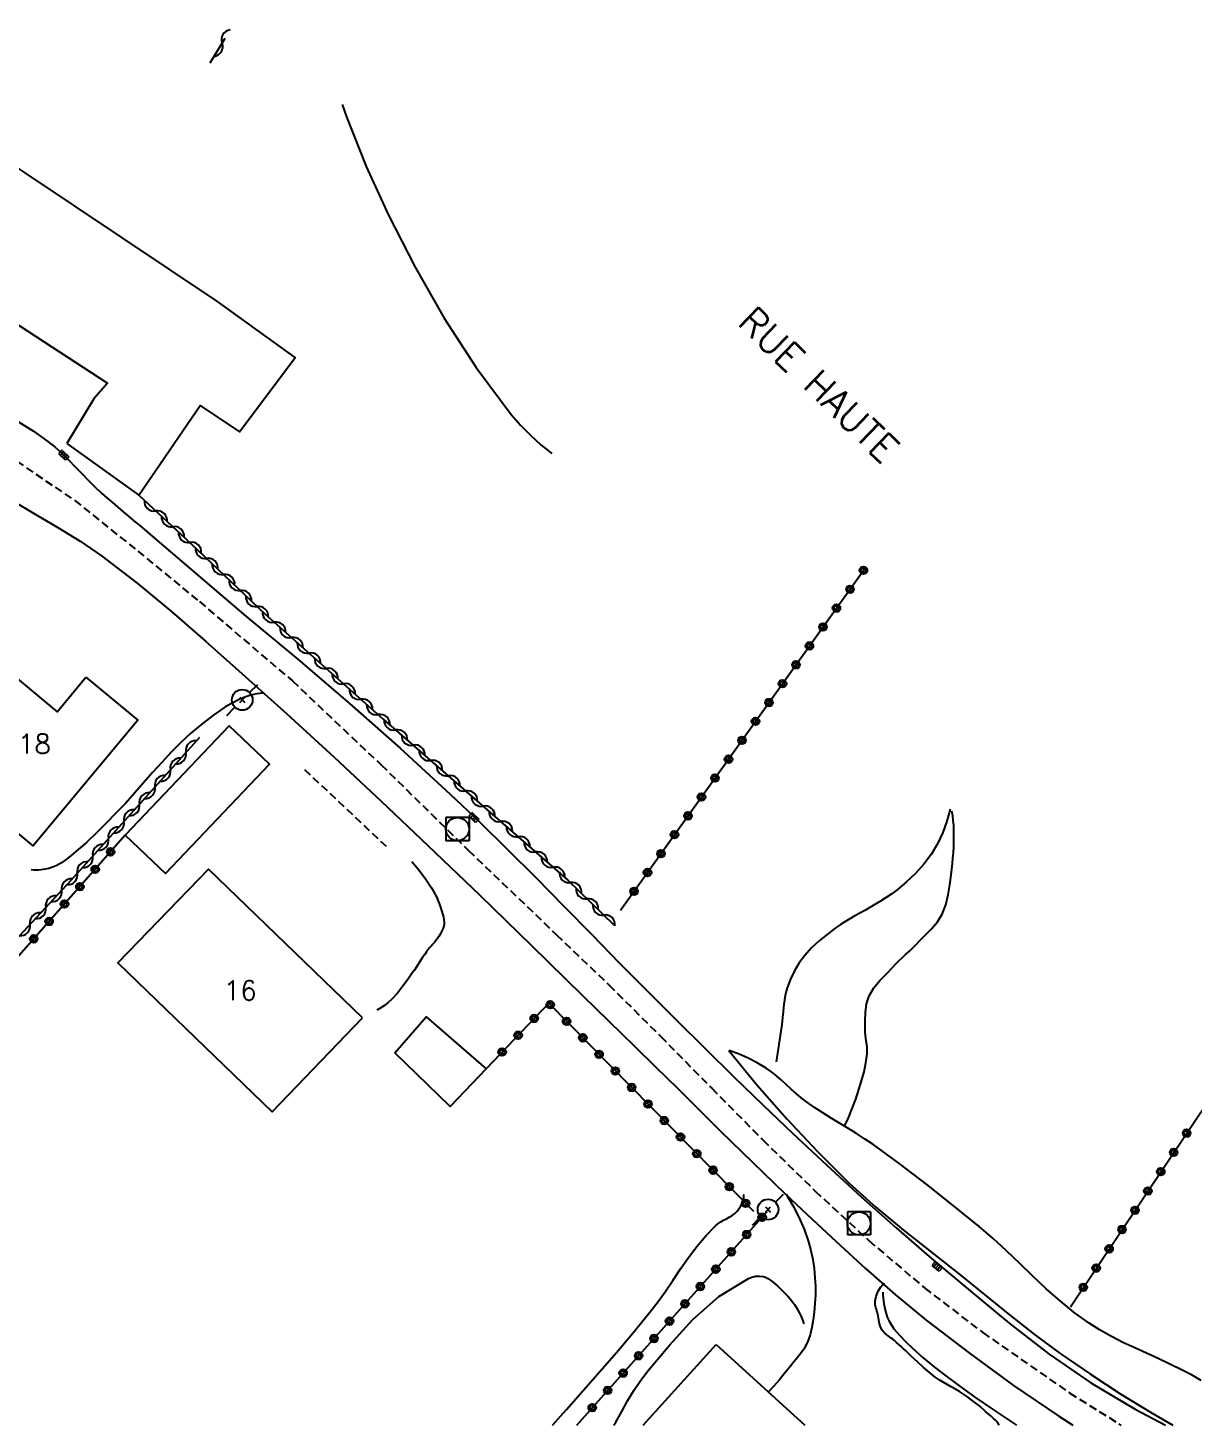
# Model space of a CAD drawing. Header units: millimetres. Extents: x 183000 to 184001, y 152999 to 154000.
# Drawn here: x 183645.3 to 183720.6, y 153000 to 153090.3 of the extents above; entities that cross this region are included whole.
import ezdxf
from ezdxf.enums import TextEntityAlignment as Align

# ---------------------------------------------------------------- set-up
doc = ezdxf.new("R2010")
doc.units = ezdxf.units.MM
doc.linetypes.add('DASHED', pattern=[0.75, 0.5, -0.25])
doc.layers.get('0').update_dxf_attribs({"linetype": 'CONTINUOUS'})
for name, color, linetype in [('W0001', 6, 'DASHED'), ('W0008', 7, 'CONTINUOUS'), ('W0017', 7, 'CONTINUOUS'), ('W0101', 7, 'CONTINUOUS'), ('W0104', 1, 'CONTINUOUS'), ('W0112', 1, 'DASHED'), ('W0211', 2, 'CONTINUOUS'), ('W0214', 2, 'CONTINUOUS'), ('W0300', 7, 'CONTINUOUS'), ('W0310', 3, 'CONTINUOUS'), ('W0323', 7, 'CONTINUOUS'), ('W0401', 7, 'CONTINUOUS'), ('W0420', 7, 'CONTINUOUS'), ('W0473', 7, 'CONTINUOUS'), ('W0989', 7, 'CONTINUOUS'), ('W0991', 7, 'CONTINUOUS')]:
    doc.layers.add(name, color=color, linetype=linetype)
doc.styles.get("Standard").update_dxf_attribs({"font": 'romans.shx', "width": 0.85})

# ---------------------------------------------------------------- blocks, each defined once
blk = doc.blocks.new('T401')
for p, q in [((-0.3, 0.3), (0, 0.3)), ((-0.3, -0.25), (-0.3, 0.3)), ((-0.3, 0.15), (0, 0.15)), ((-0.3, 0), (0, 0)), ((0, 0.3), (0, -0.25)), ((-0.3, -0.15), (0, -0.15)), ((-0.3, -0.25), (-0.3, -0.3)), ((-0.3, -0.3), (0, -0.3)), ((0, -0.3), (0, -0.25))]:
    blk.add_line(p, q)
blk = doc.blocks.new('T420')
for p, q in [((0.75, 0.75), (-0.75, 0.75)), ((-0.75, 0.75), (-0.75, -0.75)), ((0.75, 0.75), (0.75, -0.75)), ((0.75, -0.75), (-0.75, -0.75))]:
    blk.add_line(p, q)
blk.add_ellipse((0, 0), major_axis=(-0.53, 0.53), ratio=1, start_param=3.926991, end_param=10.210176)
blk = doc.blocks.new('T473')
for p, q in [((0.500001, 0.500001), (1.000002, 1.000002)), ((-0.166667, 0.166667), (0.166667, -0.166667)), ((-0.166667, -0.166667), (0.166667, 0.166667)), ((-1.000002, -1.000002), (-0.500001, -0.500001))]:
    blk.add_line(p, q)
blk.add_ellipse((0, 0), major_axis=(0.471405, 0.471405), ratio=1, start_param=5.497787144, end_param=11.780972451)
blk = doc.blocks.new('t310o')
at = {"color": 0, "linetype": 'Continuous'}
for centre, start, end in [((-0.5, 0.375), 216.8699, 323.1304), ((0.5, -0.375), 36.8699, 143.1303)]:
    blk.add_arc(centre, 0.625, start, end, dxfattribs=at)
blk = doc.blocks.new('t323o')
at = {"color": 0, "linetype": 'Continuous'}
for radius in [0.25, 0.15]:
    blk.add_circle((0, 0), radius, dxfattribs=at)

msp = doc.modelspace()

# ---------------------------------------------------------------- linework, layer by layer
at = {"layer": 'W0001'}
msp.add_lwpolyline([(183643.943, 153062.699), (183648.313, 153059.744), (183652.386, 153056.472), (183656.374, 153053.207), (183662.381, 153048.08), (183668.126, 153042.656), (183673.762, 153037.129), (183679.454, 153031.683), (183682.854, 153028.43), (183686.187, 153025.109), (183689.491, 153021.759), (183692.802, 153018.419), (183696.18, 153015.118), (183699.654, 153011.913), (183703.256, 153008.848), (183707.013, 153005.971), (183712.631, 153002.066), (183715.945, 153000)], dxfattribs=at)
at = {"layer": 'W0008'}
for points in [[(183644.684, 153064.817), (183645.648, 153064.219), (183646.572, 153063.56), (183647.042, 153063.178), (183647.491, 153062.773), (183647.925, 153062.352), (183648.347, 153061.92), (183648.764, 153061.485), (183649.183, 153061.052), (183649.61, 153060.627), (183650.05, 153060.214), (183650.395, 153059.906), (183650.745, 153059.603), (183651.097, 153059.303), (183651.451, 153059.005), (183651.806, 153058.709), (183652.162, 153058.413), (183652.516, 153058.116), (183652.869, 153057.817), (183654.497, 153056.429), (183656.125, 153055.039), (183657.751, 153053.649), (183659.377, 153052.258)], [(183644.307, 153059.713), (183645.764, 153058.862), (183647.219, 153058.004), (183648.655, 153057.111), (183650.05, 153056.157), (183652.355, 153054.401), (183654.581, 153052.547), (183656.761, 153050.641), (183658.929, 153048.728), (183662.025, 153045.959), (183665.081, 153043.146), (183668.11, 153040.305), (183671.128, 153037.452), (183674.491, 153034.236), (183677.829, 153030.993), (183681.155, 153027.74), (183684.486, 153024.491), (183685.881, 153023.129), (183687.269, 153021.761), (183688.655, 153020.39), (183690.041, 153019.02), (183691.431, 153017.653), (183692.829, 153016.294), (183694.237, 153014.945), (183695.658, 153013.61), (183697.54, 153011.861), (183699.434, 153010.122), (183701.364, 153008.421), (183703.351, 153006.787), (183706.149, 153004.635), (183709.003, 153002.559), (183711.924, 153000.574), (183712.84, 153000)], [(183659.377, 153052.258), (183662.75, 153049.472), (183666.075, 153046.628), (183669.351, 153043.728), (183672.577, 153040.772), (183674.449, 153038.998), (183676.294, 153037.197), (183678.118, 153035.375), (183679.928, 153033.539), (183681.731, 153031.696), (183683.535, 153029.855), (183685.347, 153028.022), (183687.174, 153026.203), (183689.045, 153024.353), (183690.917, 153022.504), (183692.802, 153020.667), (183694.709, 153018.853), (183696.919, 153016.792), (183699.145, 153014.748), (183701.399, 153012.734), (183703.693, 153010.765), (183706.191, 153008.667), (183708.708, 153006.584), (183711.296, 153004.582), (183713.995, 153002.73), (183716.848, 153001.031), (183718.811, 153000)]]:
    msp.add_lwpolyline(points, dxfattribs=at)
at = {"layer": 'W0017'}
for points in [[(183660.477, 153047.298), (183660.078, 153047.246), (183659.685, 153047.159), (183659.301, 153047.038), (183658.93, 153046.884), (183658.087, 153046.43), (183657.295, 153045.896), (183656.545, 153045.309), (183655.821, 153044.697), (183655.165, 153044.098), (183654.538, 153043.47), (183653.934, 153042.82), (183653.345, 153042.158), (183652.764, 153041.491), (183652.18, 153040.827), (183651.586, 153040.172), (183650.973, 153039.533), (183650.346, 153038.897), (183649.714, 153038.263), (183649.066, 153037.645), (183648.392, 153037.056), (183648.087, 153036.804), (183647.777, 153036.556), (183647.45, 153036.328), (183647.101, 153036.134), (183646.872, 153036.038), (183646.636, 153035.965), (183646.395, 153035.91), (183646.152, 153035.87), (183645.988, 153035.854), (183645.823, 153035.848), (183645.658, 153035.854), (183645.494, 153035.87)], [(183670.101, 153036.425), (183670.558, 153035.879), (183670.98, 153035.304), (183671.364, 153034.704), (183671.708, 153034.08), (183671.833, 153033.813), (183671.939, 153033.538), (183672.029, 153033.258), (183672.103, 153032.974), (183672.141, 153032.814), (183672.175, 153032.651), (183672.193, 153032.483), (183672.182, 153032.315), (183672.13, 153032.115), (183672.046, 153031.926), (183671.945, 153031.749), (183671.84, 153031.577), (183671.752, 153031.443), (183671.657, 153031.315), (183671.557, 153031.19), (183671.454, 153031.068), (183671.35, 153030.948), (183671.247, 153030.827), (183671.146, 153030.703), (183671.05, 153030.576), (183670.933, 153030.411), (183670.82, 153030.244), (183670.71, 153030.074), (183670.602, 153029.904), (183670.493, 153029.734), (183670.383, 153029.565), (183670.27, 153029.397), (183670.154, 153029.232), (183669.833, 153028.784), (183669.509, 153028.334), (183669.165, 153027.898), (183668.784, 153027.493), (183668.565, 153027.298), (183668.334, 153027.118), (183668.09, 153026.954), (183667.836, 153026.808)], [(183694.309, 153014.924), (183694.739, 153014.19), (183695.121, 153013.43), (183695.454, 153012.647), (183695.737, 153011.845), (183695.895, 153011.276), (183696.014, 153010.697), (183696.1, 153010.113), (183696.158, 153009.527), (183696.188, 153008.967), (183696.188, 153008.406), (183696.16, 153007.846), (183696.106, 153007.287), (183696.045, 153006.801), (183695.968, 153006.314), (183695.855, 153005.831), (183695.684, 153005.364), (183695.44, 153004.911), (183695.14, 153004.493), (183694.817, 153004.097), (183694.499, 153003.704), (183694.176, 153003.302), (183693.843, 153002.906), (183693.502, 153002.519), (183693.153, 153002.139)], [(183708.057, 153000), (183708.041, 153000.043), (183707.95, 153000.194), (183707.827, 153000.322), (183707.694, 153000.433), (183707.567, 153000.543), (183707.194, 153000.884), (183706.811, 153001.215), (183706.418, 153001.532), (183706.012, 153001.834), (183705.76, 153002.005), (183705.5, 153002.164), (183705.236, 153002.316), (183704.97, 153002.463), (183704.704, 153002.611), (183704.44, 153002.763), (183704.182, 153002.925), (183703.931, 153003.099), (183703.538, 153003.408), (183703.163, 153003.739), (183702.796, 153004.079), (183702.429, 153004.416), (183702.286, 153004.547), (183702.145, 153004.678), (183702.004, 153004.811), (183701.864, 153004.945), (183701.724, 153005.078), (183701.583, 153005.21), (183701.44, 153005.341), (183701.296, 153005.47), (183701.197, 153005.55), (183701.093, 153005.625), (183700.987, 153005.696), (183700.882, 153005.767), (183700.777, 153005.844), (183700.677, 153005.928), (183700.585, 153006.023), (183700.506, 153006.128), (183700.384, 153006.379), (183700.313, 153006.649), (183700.267, 153006.92), (183700.216, 153007.182), (183700.19, 153007.282), (183700.16, 153007.381), (183700.129, 153007.479), (183700.101, 153007.578), (183700.076, 153007.681), (183700.058, 153007.786), (183700.051, 153007.892), (183700.058, 153007.999), (183700.127, 153008.33), (183700.248, 153008.645), (183700.417, 153008.938), (183700.63, 153009.2)]]:
    msp.add_lwpolyline(points, dxfattribs=at)
at = {"layer": 'W0101'}
for points in [[(183649.035, 153048.33), (183652.383, 153045.546), (183645.626, 153037.42), (183642.35, 153040.145), (183643.412, 153041.423), (183637.898, 153046.008), (183641.726, 153050.61), (183647.168, 153046.085), (183649.035, 153048.33)], [(183666.913, 153026.308), (183656.954, 153035.924), (183651.104, 153029.864), (183661.063, 153020.249), (183666.913, 153026.308)]]:
    msp.add_lwpolyline(points, close=True, dxfattribs=at)
for points in [[(183685.045, 153000), (183689.783, 153005.206)], [(183689.783, 153005.206), (183695.502, 153000)]]:
    msp.add_lwpolyline(points, dxfattribs=at)
at = {"layer": 'W0104'}
for points in [[(183652.448, 153060.083), (183656.426, 153065.879), (183658.955, 153064.167), (183662.564, 153068.988), (183657.532, 153072.597), (183645.175, 153080.869), (183644.656, 153081.217)], [(183640.117, 153074.045), (183650.419, 153067.328), (183649.549, 153066.3), (183647.811, 153063.428)], [(183647.811, 153063.428), (183652.448, 153060.083)]]:
    msp.add_lwpolyline(points, dxfattribs=at)
for points in [[(183654.188, 153035.634), (183660.906, 153042.695), (183658.298, 153045.176), (183651.58, 153038.115), (183654.188, 153035.634)], [(183674.902, 153023.021), (183672.578, 153020.591), (183668.995, 153024.042), (183671.023, 153026.387)]]:
    msp.add_lwpolyline(points, close=True, dxfattribs=at)
at = {"layer": 'W0112'}
msp.add_lwpolyline([(183668.467, 153037.373), (183663.119, 153042.405)], dxfattribs=at)
at = {"layer": 'W0211'}
for points in [[(183698.055, 153019.275), (183698.326, 153019.86), (183698.575, 153020.456), (183698.801, 153021.06), (183699.003, 153021.673), (183699.175, 153022.24), (183699.333, 153022.814), (183699.457, 153023.398), (183699.53, 153023.991), (183699.535, 153024.194), (183699.525, 153024.396), (183699.503, 153024.597), (183699.474, 153024.797), (183699.445, 153024.995), (183699.419, 153025.195), (183699.402, 153025.396), (183699.398, 153025.598), (183699.406, 153026.129), (183699.424, 153026.668), (183699.497, 153027.21), (183699.662, 153027.732), (183699.963, 153028.261), (183700.355, 153028.728), (183700.779, 153029.154), (183701.19, 153029.576), (183701.396, 153029.795), (183701.609, 153030.007), (183701.826, 153030.215), (183702.045, 153030.421), (183702.264, 153030.626), (183702.481, 153030.834), (183702.694, 153031.046), (183702.902, 153031.263), (183703.295, 153031.667), (183703.697, 153032.073), (183704.073, 153032.512), (183704.377, 153033.002), (183704.621, 153033.619), (183704.772, 153034.264), (183704.869, 153034.914), (183704.957, 153035.557), (183705.005, 153035.917), (183705.047, 153036.278), (183705.082, 153036.64), (183705.109, 153037.002), (183705.129, 153037.365), (183705.141, 153037.728), (183705.145, 153038.092), (183705.141, 153038.455), (183705.128, 153038.76), (183705.101, 153039.064), (183705.062, 153039.367), (183705.009, 153039.667)], [(183721.131, 153002.889), (183720.49, 153003.235), (183719.844, 153003.574), (183719.098, 153003.944), (183718.344, 153004.296), (183717.586, 153004.64), (183716.828, 153004.984), (183716.072, 153005.341), (183715.327, 153005.72), (183714.597, 153006.129), (183713.89, 153006.577), (183712.926, 153007.272), (183712.003, 153008.021), (183711.115, 153008.808), (183710.251, 153009.619), (183709.4, 153010.438), (183708.544, 153011.252), (183707.673, 153012.051), (183706.776, 153012.821), (183705.091, 153014.195), (183703.389, 153015.547), (183701.66, 153016.866), (183699.899, 153018.142), (183699.372, 153018.5), (183698.835, 153018.842), (183698.292, 153019.174), (183697.746, 153019.501), (183697.2, 153019.83), (183696.659, 153020.166), (183696.126, 153020.515), (183695.605, 153020.882), (183695.269, 153021.143), (183694.945, 153021.419), (183694.631, 153021.705), (183694.32, 153021.994), (183694.006, 153022.282), (183693.683, 153022.561), (183693.348, 153022.826), (183692.996, 153023.069), (183692.425, 153023.409), (183691.834, 153023.712), (183691.224, 153023.976), (183690.599, 153024.201)], [(183683.169, 153000), (183683.281, 153000.187), (183683.667, 153000.874), (183684.053, 153001.56), (183684.459, 153002.237), (183684.898, 153002.894), (183685.383, 153003.519), (183686.786, 153005.181), (183688.269, 153006.82), (183689.944, 153008.308), (183691.864, 153009.474), (183692.09, 153009.561), (183692.327, 153009.615), (183692.57, 153009.631), (183692.812, 153009.606), (183692.968, 153009.556), (183693.11, 153009.476), (183693.24, 153009.383), (183693.366, 153009.29), (183693.555, 153009.144), (183693.734, 153008.987), (183693.907, 153008.823), (183694.077, 153008.657), (183694.243, 153008.494), (183694.406, 153008.327), (183694.563, 153008.154), (183694.709, 153007.972), (183694.834, 153007.796), (183694.95, 153007.613), (183695.057, 153007.425), (183695.157, 153007.235), (183695.239, 153007.067), (183695.315, 153006.897), (183695.384, 153006.725), (183695.447, 153006.55)], [(183700.558, 153008.579), (183700.556, 153008.393), (183700.564, 153008.208), (183700.582, 153008.024), (183700.611, 153007.841), (183700.668, 153007.552), (183700.736, 153007.263), (183700.828, 153006.979), (183700.954, 153006.708), (183701.269, 153006.221), (183701.642, 153005.778), (183702.045, 153005.367), (183702.455, 153004.969), (183703.152, 153004.339), (183703.881, 153003.749), (183704.628, 153003.182), (183705.38, 153002.625), (183706.505, 153001.81), (183707.645, 153001.018), (183708.8, 153000.246), (183709.178, 153000)]]:
    msp.add_lwpolyline(points, dxfattribs=at)
at = {"layer": 'W0214'}
for points in [[(183704.904, 153039.799), (183704.695, 153039.029), (183704.417, 153038.281), (183704.073, 153037.561), (183703.666, 153036.874), (183703.191, 153036.233), (183702.655, 153035.645), (183702.078, 153035.099), (183701.479, 153034.582), (183701.133, 153034.32), (183700.769, 153034.083), (183700.399, 153033.859), (183700.03, 153033.634), (183699.712, 153033.441), (183699.39, 153033.255), (183699.065, 153033.074), (183698.739, 153032.894), (183698.415, 153032.711), (183698.095, 153032.52), (183697.78, 153032.319), (183697.475, 153032.105), (183696.946, 153031.708), (183696.43, 153031.291), (183695.941, 153030.839), (183695.499, 153030.34), (183695.149, 153029.859), (183694.842, 153029.349), (183694.579, 153028.815), (183694.366, 153028.259), (183694.276, 153027.949), (183694.209, 153027.634), (183694.161, 153027.316), (183694.125, 153026.997), (183694.097, 153026.68), (183694.07, 153026.363), (183694.038, 153026.046), (183693.997, 153025.73), (183693.913, 153025.163), (183693.828, 153024.596), (183693.742, 153024.03), (183693.655, 153023.464)], [(183690.599, 153024.201), (183692.426, 153021.958), (183694.332, 153019.782), (183696.315, 153017.674), (183698.371, 153015.639), (183700.098, 153014.079), (183701.894, 153012.598), (183703.719, 153011.157), (183705.538, 153009.712), (183707.136, 153008.415), (183708.736, 153007.118), (183710.358, 153005.846), (183712.019, 153004.627), (183713.963, 153003.29), (183715.939, 153002), (183717.951, 153000.765), (183719.293, 153000)], [(183679.198, 153000), (183680.1, 153001.016), (183681.18, 153002.233), (183682.255, 153003.455), (183683.321, 153004.685), (183684.374, 153005.926), (183685.409, 153007.181), (183685.955, 153007.887), (183686.472, 153008.613), (183686.972, 153009.35), (183687.47, 153010.089), (183687.983, 153010.823), (183688.523, 153011.54), (183689.102, 153012.228), (183689.73, 153012.872), (183689.892, 153013.009), (183690.067, 153013.128), (183690.249, 153013.234), (183690.433, 153013.334), (183690.618, 153013.437), (183690.799, 153013.548), (183690.97, 153013.675), (183691.126, 153013.821), (183691.243, 153013.964), (183691.343, 153014.119), (183691.426, 153014.284), (183691.495, 153014.453), (183691.513, 153014.507), (183691.53, 153014.562), (183691.543, 153014.618), (183691.554, 153014.674), (183691.563, 153014.73), (183691.569, 153014.787), (183691.573, 153014.844), (183691.574, 153014.901)]]:
    msp.add_lwpolyline(points, dxfattribs=at)
at = {"layer": 'W0300'}
msp.add_lwpolyline([(183665.59, 153085.334), (183665.872, 153084.521), (183667.157, 153081.319), (183668.597, 153078.183), (183670.324, 153074.816), (183672.198, 153071.525), (183674.255, 153068.339), (183676.528, 153065.3), (183677.125, 153064.607), (183677.765, 153063.952), (183678.445, 153063.34), (183679.162, 153062.771)], dxfattribs=at)
at = {"layer": 'W0310'}
for points in [[(183657.057, 153088.01), (183658.029, 153089.606)], [(183652.448, 153060.083), (183655.847, 153056.948), (183660.589, 153052.416), (183668.256, 153045.62), (183680.191, 153035.213), (183683.169, 153032.316)], [(183656.374, 153044.433), (183648.049, 153035.185), (183641.331, 153027.966)]]:
    msp.add_lwpolyline(points, dxfattribs=at)
at = {"layer": 'W0323'}
for points in [[(183683.59, 153033.264), (183699.383, 153055.349)], [(183651.58, 153038.115), (183640.698, 153025.796)], [(183712.668, 153007.649), (183726.482, 153028.26), (183727.343, 153029.622)], [(183692.206, 153013.795), (183678.954, 153027.257), (183674.902, 153023.021)], [(183680.763, 153000), (183693.076, 153013.795)]]:
    msp.add_lwpolyline(points, dxfattribs=at)

# ---------------------------------------------------------------- block references
at = {"layer": 'W0310'}
for p, rotation in [((183657.837, 153089.291), 58.65337059278094), ((183653.55, 153059.066), 317.3120115164124), ((183654.653, 153058.049), 317.3120115164124), ((183655.755, 153057.032), 317.3120115164124), ((183656.841, 153055.997), 316.3049030380284), ((183657.926, 153054.961), 316.3049030380284), ((183659.011, 153053.925), 316.3049030380284), ((183660.095, 153052.888), 316.3049030380284), ((183661.2, 153051.875), 318.4428263586699), ((183662.323, 153050.879), 318.4428263586699), ((183663.445, 153049.884), 318.4428263586699), ((183664.568, 153048.889), 318.4428263586699), ((183665.69, 153047.894), 318.4428263586699), ((183666.812, 153046.899), 318.4428263586699), ((183667.935, 153045.904), 318.4428263586699), ((183669.063, 153044.916), 318.9156723139255), ((183655.501, 153043.464), 228.0067226814654), ((183670.194, 153043.93), 318.9156723139255), ((183654.498, 153042.349), 228.0067226814654), ((183671.324, 153042.944), 318.9156723139255), ((183672.455, 153041.959), 318.9156723139255), ((183653.494, 153041.234), 228.0067226814654), ((183673.586, 153040.973), 318.9156723139255), ((183652.491, 153040.119), 228.0067226814654), ((183674.716, 153039.987), 318.9156723139255), ((183651.487, 153039.005), 228.0067226814654), ((183675.847, 153039.001), 318.9156723139255), ((183650.484, 153037.89), 228.0067226814654), ((183676.978, 153038.016), 318.9156723139255), ((183649.48, 153036.775), 228.0067226814654), ((183678.108, 153037.03), 318.9156723139255), ((183679.239, 153036.044), 318.9156723139255), ((183648.476, 153035.66), 228.0067226814654), ((183680.361, 153035.049), 315.7736952354088), ((183647.462, 153034.555), 227.0599494207073), ((183646.441, 153033.457), 227.0599494207073), ((183681.435, 153034.003), 315.7736952354088), ((183645.419, 153032.359), 227.0599494207073), ((183682.51, 153032.956), 315.7736952354088)]:
    msp.add_blockref('t310o', p, dxfattribs=dict(at, rotation=rotation))
at = {"layer": 'W0323'}
for p, rotation in [((183699.295, 153055.226), 54.43172870516243), ((183698.423, 153054.006), 54.43172870516243), ((183697.55, 153052.786), 54.43172870516243), ((183696.678, 153051.566), 54.43172870516243), ((183695.805, 153050.346), 54.43172870516243), ((183694.933, 153049.126), 54.43172870516243), ((183694.06, 153047.906), 54.43172870516243), ((183693.188, 153046.685), 54.43172870516243), ((183692.315, 153045.465), 54.43172870516243), ((183691.443, 153044.245), 54.43172870516243), ((183690.57, 153043.025), 54.43172870516243), ((183689.698, 153041.805), 54.43172870516243), ((183688.825, 153040.585), 54.43172870516243), ((183687.953, 153039.365), 54.43172870516243), ((183687.08, 153038.145), 54.43172870516243), ((183650.629, 153037.038), 228.5423583778002), ((183686.208, 153036.924), 54.43172870516243), ((183649.636, 153035.914), 228.5423583778002), ((183685.335, 153035.704), 54.43172870516243), ((183648.643, 153034.79), 228.5423583778002), ((183684.463, 153034.484), 54.43172870516243), ((183647.649, 153033.665), 228.5423583778002), ((183646.656, 153032.541), 228.5423583778002), ((183645.663, 153031.417), 228.5423583778002), ((183679.05, 153027.158), 134.550922914824), ((183678.012, 153026.273), 226.275981906705), ((183680.103, 153026.089), 134.550922914824), ((183676.975, 153025.189), 226.275981906705), ((183681.155, 153025.021), 134.550922914824), ((183675.939, 153024.105), 226.275981906705), ((183682.207, 153023.952), 134.550922914824), ((183683.26, 153022.883), 134.550922914824), ((183684.312, 153021.814), 134.550922914824), ((183685.364, 153020.745), 134.550922914824), ((183686.417, 153019.676), 134.550922914824), ((183687.469, 153018.607), 134.550922914824), ((183720.184, 153018.863), 56.17112299396299), ((183688.521, 153017.538), 134.550922914824), ((183719.349, 153017.617), 56.17112299396299), ((183689.574, 153016.469), 134.550922914824), ((183718.514, 153016.371), 56.17112299396299), ((183690.626, 153015.4), 134.550922914824), ((183717.679, 153015.125), 56.17112299396299), ((183691.678, 153014.331), 134.550922914824), ((183716.844, 153013.879), 56.17112299396299), ((183692.749, 153013.429), 48.24908624646751), ((183691.75, 153012.31), 48.24908624646751), ((183716.009, 153012.633), 56.17112299396299), ((183690.751, 153011.191), 48.24908624646751), ((183715.174, 153011.387), 56.17112299396299), ((183689.753, 153010.072), 48.24908624646751), ((183714.339, 153010.141), 56.17112299396299), ((183688.754, 153008.953), 48.24908624646751), ((183713.503, 153008.895), 56.17112299396299), ((183687.755, 153007.833), 48.24908624646751), ((183686.756, 153006.714), 48.24908624646751), ((183685.757, 153005.595), 48.24908624646751), ((183684.758, 153004.476), 48.24908624646751), ((183683.76, 153003.357), 48.24908624646751), ((183682.761, 153002.238), 48.24908624646751), ((183681.762, 153001.119), 48.24908624646751)]:
    msp.add_blockref('t323o', p, dxfattribs=dict(at, rotation=rotation))
at = {"layer": 'W0401'}
for p, rotation in [((183647.495, 153062.559), 226.1925233667049), ((183674, 153039.139), 226.2601968810014), ((183703.957, 153010.133), 229.9824723937399)]:
    msp.add_blockref('T401', p, dxfattribs=dict(at, rotation=rotation))
at = {"layer": 'W0420'}
for p in [(183673.051, 153038.506), (183699.004, 153013.031)]:
    msp.add_blockref('T420', p, dxfattribs=at)
at = {"layer": 'W0473'}
for p in [(183659.14, 153046.857), (183693.128, 153013.926)]:
    msp.add_blockref('T473', p, dxfattribs=at)

# ---------------------------------------------------------------- texts
at = {"layer": 'W0989'}
msp.add_text('RUE HAUTE  ', height=1.75, rotation=316.01251, dxfattribs=at).set_placement((183697.27, 153066.395), align=Align.MIDDLE_CENTER)
at = {"layer": 'W0991'}
for s, p in [('18', (183645.702, 153044.015)), ('16', (183659.009, 153028.086))]:
    msp.add_text(s, height=1.25, dxfattribs=at).set_placement(p, align=Align.MIDDLE_CENTER)

doc.saveas('drawing.dxf')
